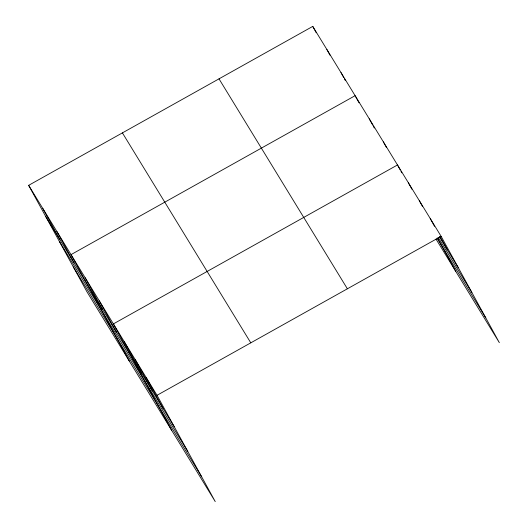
<?xml version="1.0" encoding="UTF-8"?>
<svg xmlns="http://www.w3.org/2000/svg" width="528" height="528" viewBox="0 0 528 528"><rect width="100%" height="100%" fill="white"/><g stroke="black" fill="none" stroke-linecap="round" stroke-linejoin="round"><path stroke-width="0.79" d="M28.657 185.335L157.04 395.287L215.246 501.6L86.863 291.654L28.657 185.335L312.754 26.4L441.137 236.346L499.343 342.665L436.009 239.092M157.04 395.287L441.137 236.346M439.402 236.782L458.284 267.67M438.26 237.508L471.834 292.42M437.012 238.135L485.793 317.915M219.001 78.85L347.384 288.796M122.41 132.884L250.793 342.837M45.804 216.658L174.187 426.604M59.354 241.402L187.737 451.354M73.313 266.904L201.696 476.85M430.228 218.506L434.511 226.334M439.969 236.3L447.374 249.823M419.311 200.66L422.433 206.356M408.401 182.813L411.906 189.215M400.217 169.95L397.485 164.967L113.388 323.902L171.593 430.214M400.996 171.376L401.775 172.795M437.494 238.036L455.697 271.28M383.368 141.874L386.483 147.569M369.244 118.78L372.748 125.182M373.534 126.608L374.312 128.033M359.02 102.802L355.12 95.68L71.023 254.621L129.228 360.934M341.002 72.587L343.728 77.57M344.507 78.995L345.286 80.421M326.878 49.493L329.993 55.189M312.754 26.4L316.265 32.809M146.124 377.441L163.271 408.758M135.214 359.594L152.361 390.911M124.298 341.748L141.451 373.072M99.264 300.808L116.417 332.132M85.147 277.715L102.293 309.032M56.899 231.521L74.045 262.845M42.781 208.428L59.928 239.752"/></g></svg>
